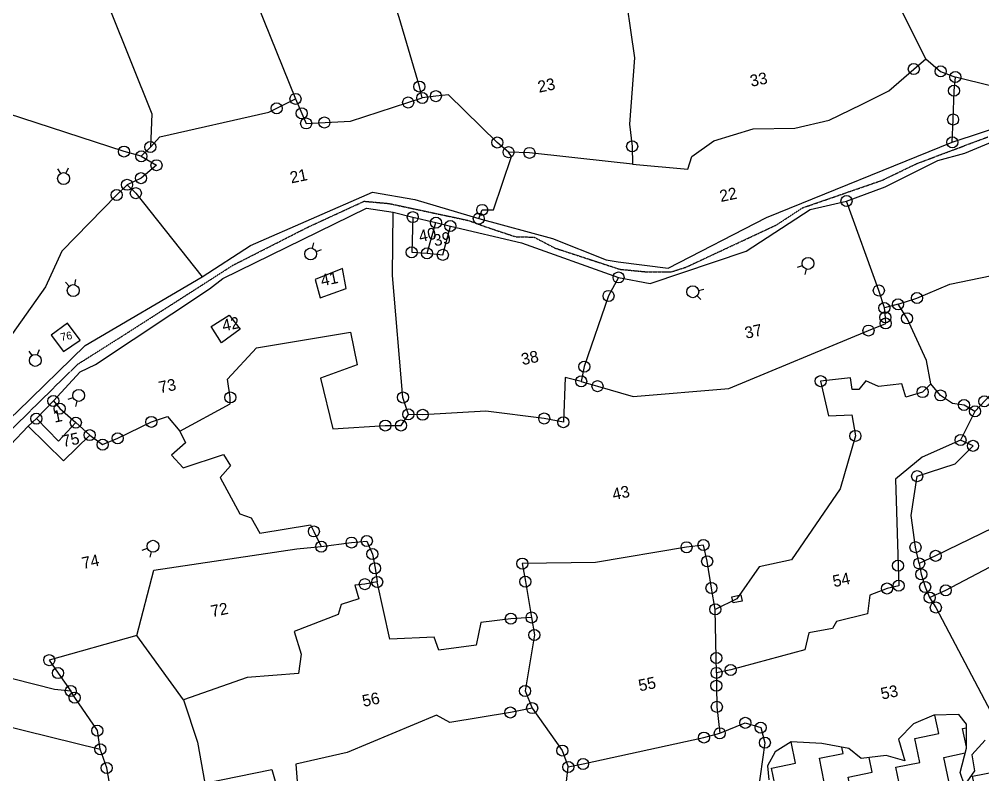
# Model space of a CAD drawing. Header units: metres. Extents: x 356839 to 359481, y 1740408 to 1742662.
# Drawn here: x 357849 to 358599, y 1741048 to 1741636 of the extents above; entities that cross this region are included whole.
import ezdxf

# ---------------------------------------------------------------- set-up
doc = ezdxf.new("R2010")
doc.units = ezdxf.units.M
doc.header["$MEASUREMENT"] = 0
doc.linetypes.add('DASHED', pattern=[0.75, 0.5, -0.25])
for name, color, linetype in [('OTHERS', 1, 'Continuous'), ('POLY_HATCH', 12, 'Continuous'), ('POLY_PARCEL', 6, 'Continuous'), ('POLY_ROAD', 30, 'Continuous'), ('SYM_STONE', 1, 'Continuous'), ('SYM_WELL', 1, 'Continuous'), ('TEXT_PARCEL', 7, 'Continuous')]:
    doc.layers.add(name, color=color, linetype=linetype)
doc.styles.add('TEXT_MAP', font='KRDEV050.TTF')

# ---------------------------------------------------------------- blocks, each defined once
blk = doc.blocks.new('MOTWELL')
at = {"layer": 'SYM_WELL'}
for points in [[(-1.73, -0.25), (-0.9, -0.13)], [(-0.79, -1.56), (-0.42, -0.81)]]:
    blk.add_lwpolyline(points, dxfattribs=at)
blk.add_circle((0, 0), 0.913, dxfattribs=at)
blk = doc.blocks.new('STONE')
blk.add_circle((0, 0), 0.851)
blk = doc.blocks.new('STONESQUARE')
blk.add_lwpolyline([(-0.7, 0.48), (0.7, 0.48), (0.7, -0.48), (-0.7, -0.48)], close=True)

msp = doc.modelspace()

# ---------------------------------------------------------------- hatches: boundary and pattern name
at = {"layer": 'POLY_HATCH'}
h = msp.add_hatch(dxfattribs=at)
h.set_pattern_fill('ZIGZAG', color=256, scale=151.92923, angle=11.73231, style=0)
h.set_pattern_definition([(11.7323, (357199.713, 1739807.193), (14.73274, 22.45605), [18.99115, -18.99115]), (101.7323, (357218.307, 1739811.055), (-22.45605, 14.73274), [18.99115, -18.99115])])
h.paths.add_polyline_path([(358532.92, 1740853.99), (358536.82, 1740863.37), (358553.66, 1740876.22), (358558.99, 1740888.06), (358557.24, 1740902.12), (358557.58, 1740917.39), (358552.13, 1740936.14), (358545.88, 1740960.57), (358543.76, 1740974.55), (358535.93, 1740985.64), (358530.55, 1740994.65), (358534.37, 1741004.41), (358542.39, 1741003.35), (358583.61, 1741011.52), (358621.13, 1741019.7), (358633.67, 1741026.98), (358650.93, 1741022.77), (358659.49, 1741019.09), (358665.7, 1741009.85), (358666.61, 1741001.71), (358670.02, 1740996.58), (358684.59, 1740992.2), (358705.12, 1740994.78), (358707.84, 1740991.06), (358694.89, 1740980.19), (358680.7, 1740973.34), (358679.48, 1740945.41), (358683.54, 1740933.39), (358686.24, 1740922.26), (358684.76, 1740899.35), (358690.45, 1740888.83), (358693.71, 1740873.14), (358697.43, 1740851.46), (358700.69, 1740835.77), (358707.65, 1740836.05), (358719.85, 1740837.41), (358724.47, 1740841.49), (358731.79, 1740843.79), (358764.74, 1740856.09), (358783.14, 1740866.2), (358794.72, 1740870.56), (358820.16, 1740873.89), (358844.26, 1740887.47), (358865.79, 1740883.37), (358882.52, 1740891.13), (358887.11, 1740899.1), (358900.32, 1740904.96), (358926.86, 1740907.36), (358940.1, 1740911.68), (358955.83, 1740922.35), (358975.03, 1740929.46), (359001.48, 1740929.88), (359025.14, 1740941.81), (359061.25, 1740952.04), (359084.35, 1740961.59), (359095.92, 1740962.37), (359080.52, 1740981.23), (359063.76, 1741000.25), (359053.53, 1740996.36), (359042.31, 1740988.74), (359037.97, 1740967.1), (359032.68, 1740971.29), (359011.31, 1741042.31), (359007.06, 1741043.63), (358986.91, 1741038.56), (358981.41, 1741024.63), (358987.71, 1741009.17), (358986.48, 1740991.7), (358983.93, 1740980.58), (358977.07, 1740979.6), (358966.78, 1740995.11), (358952.71, 1741018.22), (358919.86, 1741017.74), (358910.03, 1741005.55), (358910.79, 1740986.96), (358899.82, 1740980.27), (358882.99, 1741008.11), (358861.9, 1741005.49), (358845.49, 1740986.64), (358817.97, 1740993.72), (358801.19, 1740991.56), (358787.51, 1740982.98), (358780.11, 1740963.35), (358782.89, 1740954.22), (358792.14, 1740941.58), (358797.68, 1740925.53), (358792.63, 1740920.06), (358778.33, 1740927.24), (358756.67, 1740920.98), (358750.88, 1740923.31), (358754.72, 1740932.49), (358749.79, 1740945.58), (358731.82, 1740932.15), (358726.08, 1740940.66), (358708.69, 1740941.46), (358694.76, 1740944.74), (358701.24, 1740951.83), (358719.94, 1740957.48), (358728.97, 1740975.68), (358731.62, 1740984.17), (358744.29, 1740991.21), (358742.28, 1740998.49), (358730.65, 1741011.96), (358726.37, 1741017.69), (358708.83, 1741014.93), (358702.35, 1741020.65), (358699.93, 1741038.68), (358686.9, 1741047.57), (358677.74, 1741036.4), (358665.57, 1741041.82), (358678.94, 1741058.27), (358677.54, 1741075.63), (358669.33, 1741085.4), (358647.3, 1741083.03), (358634.8, 1741075.14), (358627.9, 1741067.97), (358607.75, 1741075.7), (358600.89, 1741074.71), (358590.45, 1741063.28), (358592.58, 1741050.92), (358584.77, 1741039.6), (358581.39, 1741049.48), (358586.26, 1741068.59), (358586.38, 1741087.14), (358580.39, 1741094.72), (358560.83, 1741094.3), (358545.02, 1741087.49), (358533.41, 1741075.37), (358538.19, 1741058.71), (358523.66, 1741062.76), (358504.25, 1741060.49), (358494.7, 1741068.21), (358473.56, 1741072.21), (358449.89, 1741073.47), (358437.39, 1741065.58), (358431.28, 1741054.6), (358432.5, 1741043.75), (358416.83, 1741040.5), (358384.05, 1741034.58), (358370.82, 1741023.88), (358364.01, 1741003.5), (358368.22, 1740980.75), (358398.48, 1740958.35), (358416.25, 1740964.25), (358430.02, 1740959.61), (358459.11, 1740952.25), (358482.4, 1740957.09), (358484.57, 1740938.12), (358499.75, 1740913.92), (358513.93, 1740911.57), (358513.16, 1740900.38), (358508.36, 1740895.85), (358483.59, 1740908.8), (358467.41, 1740918.67), (358451.71, 1740919.83), (358439.58, 1740908.04), (358418.92, 1740903.31), (358407.04, 1740881.87), (358413.59, 1740858.49), (358436.48, 1740871.62), (358447.59, 1740871.28), (358421.03, 1740850.32), (358413.5, 1740835.52), (358422.86, 1740820.26), (358410.51, 1740803.13), (358401.33, 1740794.17), (358393.92, 1740787.33), (358384.91, 1740790.31), (358368.61, 1740780.32), (358383.95, 1740769.43), (358397.21, 1740754.08), (358398.31, 1740747.62), (358408.04, 1740738.33), (358417.73, 1740734.89), (358427.07, 1740727.48), (358430.96, 1740718.15), (358437.82, 1740711.39), (358446.37, 1740709.66), (358460.35, 1740725.03), (358468.68, 1740722.48), (358481.02, 1740757), (358489.23, 1740771.96), (358496.45, 1740778.52), (358498.77, 1740789.21), (358524.8, 1740827.35), (358526.75, 1740836.72)])

# ---------------------------------------------------------------- linework, layer by layer
at = {"layer": 'OTHERS', "linetype": 'DASHED', "ltscale": 0.5}
msp.add_lwpolyline([(357827.83, 1741301.94), (357894.22, 1741367.48), (357929.33, 1741389.62), (358015.11, 1741444.59), (358073.68, 1741474.39), (358117.32, 1741494.49), (358136.56, 1741492.75), (358198.46, 1741479.55), (358212.54, 1741474.38), (358235.31, 1741466.82), (358249.64, 1741466.54), (358265.83, 1741458.04), (358316.55, 1741441.46), (358337.85, 1741439.45), (358356.5, 1741439.5), (358368.03, 1741443.17), (358438.3, 1741476.02), (358458.65, 1741489.35), (358520.68, 1741510.83), (358547.66, 1741523.84), (358603.12, 1741544.68)], dxfattribs=at)
at = {"layer": 'POLY_HATCH'}
msp.add_lwpolyline([(358600.89, 1741074.71), (358590.45, 1741063.28), (358592.58, 1741050.92), (358584.77, 1741039.6), (358581.39, 1741049.48), (358586.26, 1741068.59), (358586.38, 1741087.14), (358580.39, 1741094.72), (358560.83, 1741094.3), (358545.02, 1741087.49), (358533.41, 1741075.37), (358538.19, 1741058.71), (358523.66, 1741062.76), (358504.25, 1741060.49), (358494.7, 1741068.21), (358473.56, 1741072.21), (358449.89, 1741073.47), (358437.39, 1741065.58), (358431.28, 1741054.6), (358432.5, 1741043.75)], dxfattribs=at)
at = {"layer": 'POLY_PARCEL'}
for points in [[(357985.13, 1741769.8), (358063.91, 1741574.22)], [(357892.77, 1741733.57), (357894.3, 1741722.74), (357895.43, 1741689.54), (357919.37, 1741643.99), (357952.1, 1741562.69), (357950.94, 1741536.73)], [(358162.55, 1741574.92), (358160.35, 1741583.81), (358144.52, 1741637.49), (358142.37, 1741644.6), (358149.17, 1741644.57), (358190.61, 1741647.79), (358202.57, 1741647.39), (358253.82, 1741663.07), (358268.14, 1741661.73), (358306.74, 1741676.54)], [(358317.22, 1741678.4), (358318.74, 1741669.36), (358327.85, 1741606.31), (358323.87, 1741554.42), (358326, 1741537.24), (358326.38, 1741523.3)], [(358554.76, 1741605.51), (358523.45, 1741667.85)], [(358688.93, 1741627.28), (358672.53, 1741619.56), (358661.13, 1741629.42), (358649.66, 1741618.77), (358633.65, 1741616.16), (358606.1, 1741584.19), (358577.64, 1741591.23)], [(358326.38, 1741523.3), (358369.4, 1741519.4), (358372.37, 1741529.37), (358389.63, 1741541.58), (358420.11, 1741550.79), (358452.72, 1741551.45), (358479.31, 1741557.72), (358504.52, 1741569.79), (358525.78, 1741580.43), (358545.28, 1741597.43), (358554.76, 1741605.51)], [(358554.76, 1741605.51), (358566.17, 1741595.65), (358577.64, 1741591.23)], [(358575.24, 1741540.39), (358575.88, 1741558.14), (358576.61, 1741580.59), (358577.64, 1741591.23)], [(358063.91, 1741574.22), (358072.2, 1741555.08), (358106.74, 1741556.86), (358162.55, 1741574.92)], [(358229.76, 1741532.72), (358221, 1741540.25), (358183.07, 1741577.32), (358173.19, 1741576.34), (358162.55, 1741574.92)], [(357943.81, 1741529.49), (357930.44, 1741533.19), (357839.69, 1741562.89), (357828.76, 1741567.61)], [(357950.94, 1741536.73), (357958.28, 1741544.72), (358043.04, 1741563.77), (358063.91, 1741574.22)], [(357950.94, 1741536.73), (357943.81, 1741529.49)], [(358206.59, 1741480.99), (358209.27, 1741487.76), (358217.98, 1741487.77), (358232.04, 1741529.25), (358229.76, 1741532.72)], [(358326.38, 1741523.3), (358309.78, 1741525.24), (358246.08, 1741532.15), (358229.76, 1741532.72)], [(357943.81, 1741529.49), (357955.67, 1741522.56), (357943.65, 1741512.47), (357932.78, 1741507.32)], [(357932.78, 1741507.32), (357924.68, 1741499.35), (357881.85, 1741455.68), (357869.2, 1741427.75), (357831.36, 1741374.69), (357821.87, 1741380.31), (357800.33, 1741354.46), (357780.76, 1741361.6), (357763.87, 1741352.31), (357752.54, 1741342.37), (357741, 1741343.95), (357718.22, 1741369.95), (357701.82, 1741370.42)], [(357932.78, 1741507.32), (357939.57, 1741500.78), (357991.17, 1741435.57)], [(358522.39, 1741411.36), (358518.06, 1741424.97), (358492.9, 1741494.67)], [(358532.98, 1741414.25), (358547.76, 1741419.07), (358573.31, 1741429.88), (358677.6, 1741451.38), (358718.08, 1741439.77), (358746.23, 1741496.52)], [(358151.8, 1741328.51), (358147.57, 1741341.64), (358139.39, 1741436.57), (358139.9, 1741485.95)], [(358155.21, 1741482.13), (358154.4, 1741454.7), (358166.33, 1741453.92)], [(358166.33, 1741453.92), (358173.22, 1741477.86)], [(358166.33, 1741453.92), (358178.6, 1741452.72), (358184.45, 1741475.19)], [(358079.17, 1741433.57), (358083.17, 1741419.14), (358103.4, 1741426.59), (358100.45, 1741441.99), (358079.17, 1741433.57)], [(358315.4, 1741435.12), (358307.62, 1741420.75), (358288.72, 1741365.67), (358286.35, 1741354.17)], [(358286.35, 1741354.17), (358299.02, 1741350.44), (358326.73, 1741342.44), (358401.31, 1741348.67), (358510.01, 1741393.78), (358523.39, 1741399.31), (358523.16, 1741404.01), (358522.39, 1741411.36)], [(358532.98, 1741414.25), (358522.39, 1741411.36)], [(358558.43, 1741352.14), (358555.08, 1741370.56), (358540.04, 1741403.21), (358532.98, 1741414.25)], [(357998.15, 1741397), (358012.37, 1741405.71), (358020.86, 1741394.96), (358006.32, 1741384.19), (357998.15, 1741397)], [(357873.8, 1741390.27), (357883.34, 1741377.43), (357896.35, 1741386.27), (357886.38, 1741399.39), (357873.8, 1741390.27)], [(357973.74, 1741315.43), (358012.96, 1741336.6), (358013.16, 1741341.65), (358010.94, 1741355.95), (358033.65, 1741380.42), (358106.66, 1741392.61), (358111.94, 1741367.19), (358083.31, 1741356.74), (358092.88, 1741317.3), (358133.83, 1741319.78), (358146.09, 1741319.82), (358151.8, 1741328.51)], [(358716.34, 1741331.3), (358704.47, 1741357.2), (358689.14, 1741382.78), (358682.44, 1741390.89), (358621.83, 1741361.55), (358592.91, 1741330.78)], [(358286.35, 1741354.17), (358273.97, 1741357.1), (358272.42, 1741322.38), (358257.54, 1741325.29), (358212.01, 1741331.09), (358162.91, 1741328.16), (358151.8, 1741328.51)], [(358558.43, 1741352.14), (358552.1, 1741345.83), (358539.14, 1741341.89), (358535.99, 1741352.25), (358517.88, 1741350.23), (358507.94, 1741354.67), (358502.36, 1741347.76), (358497.36, 1741347.73), (358495.95, 1741356.94), (358472.7, 1741354.36), (358478.8, 1741327.36), (358496.93, 1741328.12), (358499.83, 1741311.72), (358488.02, 1741270.61), (358450.13, 1741215.09), (358424.97, 1741209.62), (358407.6, 1741184.75), (358390.68, 1741176.6)], [(358592.91, 1741330.78), (358584.37, 1741335.76), (358575.37, 1741336.9), (358566.04, 1741343.21), (358558.43, 1741352.14)], [(358557.58, 1741185.79), (358570.18, 1741191.47), (358850.85, 1741339.24), (358861.38, 1741347.45)], [(357875.36, 1741338.91), (357880.35, 1741332.95), (357892.88, 1741322.04)], [(358716.34, 1741331.3), (358708.86, 1741324.6), (358624.66, 1741248.75), (358562.27, 1741218.28), (358549.48, 1741212.37)], [(358592.91, 1741330.78), (358581.67, 1741308.47)], [(357862.19, 1741325.17), (357879.38, 1741307.48), (357892.88, 1741322.04)], [(357892.88, 1741322.04), (357903.68, 1741312.33)], [(357903.68, 1741312.33), (357913.73, 1741304.92), (357925.48, 1741309.86), (357951.72, 1741322.62), (357964.14, 1741326.7), (357973.74, 1741315.43)], [(357855.65, 1741319.23), (357883.3, 1741292.34), (357903.68, 1741312.33)], [(357973.74, 1741315.43), (357978.38, 1741306.39), (357967.35, 1741296.74), (357976.52, 1741286.84), (358007.88, 1741297.35), (358013.24, 1741288.46), (358005.13, 1741279.27), (358020.52, 1741250.95), (358029.44, 1741247.8), (358036.14, 1741236.07), (358075.61, 1741242.52), (358078.2, 1741237.3), (358083.91, 1741225.48)], [(358581.67, 1741308.47), (358551.91, 1741295.03), (358530.93, 1741277.92), (358533.03, 1741210.65), (358533.53, 1741195), (358524.46, 1741192.86), (358511.04, 1741187.58), (358509.26, 1741173.2), (358485.16, 1741167.09), (358482.02, 1741161.68), (358463.44, 1741158.32), (358460.46, 1741144.95), (358402.75, 1741129.41), (358391.71, 1741127.12)], [(358549.48, 1741212.37), (358546.6, 1741225.03), (358543.25, 1741249.6), (358547.88, 1741280.33), (358577.52, 1741289.84), (358591.37, 1741303.98), (358581.67, 1741308.47)], [(358083.91, 1741225.48), (358107.54, 1741228.64), (358119.41, 1741229.81), (358123.76, 1741219.71), (358125.81, 1741208.63), (358127.52, 1741197.98)], [(357940.46, 1741156.22), (357953.66, 1741207.06), (358064.93, 1741223.76), (358083.91, 1741225.48)], [(358390.68, 1741176.6), (358387.73, 1741193.24), (358384.4, 1741214.06), (358381.52, 1741226.72), (358368.36, 1741224.99), (358297.37, 1741213.08), (358240.45, 1741212.27), (358242.87, 1741198.19), (358247.68, 1741170.24)], [(358549.48, 1741212.37), (358551.06, 1741203.94), (358554.11, 1741194.07), (358557.58, 1741185.79)], [(358127.52, 1741197.98), (358117.87, 1741196.23), (358110.04, 1741195.35), (358113.14, 1741184.82), (358099.52, 1741180.49), (358097.17, 1741172.5), (358062.84, 1741159.37), (358068.26, 1741141.73), (358066.16, 1741126.54), (358026.36, 1741123.53), (357976.63, 1741106.2)], [(358247.68, 1741170.24), (358231.54, 1741169.35), (358208.07, 1741166.28), (358204.53, 1741148.64), (358175.47, 1741144.76), (358171.94, 1741154.82), (358137.32, 1741153.38), (358127.52, 1741197.98)], [(358557.58, 1741185.79), (358562.44, 1741178.04), (358605.13, 1741096.88)], [(358247.68, 1741170.24), (358249.86, 1741156.64), (358242.65, 1741113.03), (358248.18, 1741099.67)], [(358391.71, 1741127.12), (358391.53, 1741138.75), (358390.68, 1741176.6)], [(357940.46, 1741156.22), (357872.16, 1741137.05), (357879.01, 1741126.96), (357888.95, 1741113)], [(357976.63, 1741106.2), (357940.46, 1741156.22)], [(357888.95, 1741113), (357876.2, 1741114.11), (357795.25, 1741134.63), (357796.63, 1741143.67)], [(357663.72, 1741128.17), (357677, 1741125.67), (357911.9, 1741067.62)], [(358391.71, 1741127.12), (358391.54, 1741117.08), (358391.95, 1741100.66), (358394.21, 1741080.11)], [(357911.9, 1741067.62), (357909.63, 1741082.16), (357892.01, 1741107.88), (357888.95, 1741113)], [(357976.63, 1741106.2), (357987.7, 1741073.1), (357993.31, 1741041.25), (358045.54, 1741051.76), (358055.54, 1741016.49), (358043.51, 1741013.32), (358045.08, 1741004.47)], [(358248.18, 1741099.67), (358231.17, 1741096.26), (358184.08, 1741088.49), (358173.66, 1741094.08), (358104.19, 1741065.15), (358064.25, 1741056.1), (358067.6, 1741012.27), (358045.08, 1741004.47)], [(358248.18, 1741099.67), (358271.62, 1741066.64), (358276.29, 1741053.82)], [(358394.21, 1741080.11), (358414.06, 1741088.24), (358426.1, 1741084.49), (358429.34, 1741072.72), (358423.9, 1741033.82), (358432.25, 1741012.89), (358444.2, 1741010.45), (358549.12, 1740998.5)], [(358276.29, 1741053.82), (358287.82, 1741056.21), (358381.87, 1741076.75), (358394.21, 1741080.11)], [(357924.51, 1740964.26), (357923.01, 1740971.45), (357925.06, 1741006.72), (357916.94, 1741053.06), (357911.9, 1741067.62)], [(358259.8, 1740856.32), (358259.49, 1740918.88), (358263.83, 1740949.96), (358269.31, 1740990.94), (358274.89, 1741042.52), (358276.29, 1741053.82)]]:
    msp.add_lwpolyline(points, dxfattribs=at)
at = {"layer": 'POLY_ROAD'}
for points in [[(357546.19, 1741167.66), (357662.67, 1741210.93), (357726.85, 1741251.95), (357796.86, 1741283.18), (357847.45, 1741330.72), (357900.26, 1741382.07), (357991.17, 1741435.57), (358028.94, 1741459.95), (358123.85, 1741501.56), (358156.72, 1741495.8), (358206.59, 1741480.99), (358263.91, 1741465.43), (358305.84, 1741448.97), (358315.18, 1741447.31), (358354.11, 1741442.4), (358430.65, 1741481.77), (358575.24, 1741540.39), (358621.71, 1741555.79), (358729.71, 1741635.39)], [(357828.02, 1741290.09), (357855.65, 1741319.23), (357862.19, 1741325.17), (357875.36, 1741338.91), (357896.28, 1741361.58), (357908.12, 1741367.29), (357996.91, 1741426.36), (358007.28, 1741434.27), (358119.2, 1741489.16), (358139.9, 1741485.95), (358155.21, 1741482.13), (358173.22, 1741477.86), (358184.45, 1741475.19), (358239.87, 1741462.07), (358315.4, 1741435.12), (358339.9, 1741430.39), (358414.68, 1741455.52), (358464.52, 1741488.13), (358492.9, 1741494.67), (358523, 1741505.58), (358564.06, 1741526.12), (358584.88, 1741531.94), (358633.45, 1741552.06)]]:
    msp.add_lwpolyline(points, dxfattribs=at)

# ---------------------------------------------------------------- block references
at = {"layer": 'SYM_STONE', "xscale": 5.064307661898968, "yscale": 5.064307661898968, "zscale": 5.064307661898968, "rotation": 11.73231113844119}
for name, p in [('STONE', (358545.28, 1741597.43)), ('STONE', (358566.17, 1741595.65)), ('STONE', (358577.64, 1741591.23)), ('STONE', (358160.35, 1741583.81)), ('STONE', (358576.61, 1741580.59)), ('STONE', (358063.91, 1741574.22)), ('STONE', (358151.64, 1741571.39)), ('STONE', (358162.55, 1741574.92)), ('STONE', (358173.19, 1741576.34)), ('STONE', (358049.19, 1741566.85)), ('STONE', (358068.77, 1741562.99)), ('STONE', (358072.2, 1741555.08)), ('STONE', (358086.42, 1741555.82)), ('STONE', (358575.88, 1741558.14)), ('STONE', (358221, 1741540.25)), ('STONE', (358575.24, 1741540.39)), ('STONE', (357930.44, 1741533.19)), ('STONE', (357950.94, 1741536.73)), ('STONE', (358229.76, 1741532.72)), ('STONE', (358246.08, 1741532.15)), ('STONE', (358326, 1741537.24)), ('STONE', (357943.81, 1741529.49)), ('STONE', (357955.67, 1741522.56)), ('STONE', (357943.65, 1741512.47)), ('STONE', (357932.78, 1741507.32)), ('STONE', (357924.68, 1741499.35)), ('STONE', (357939.57, 1741500.78)), ('STONE', (358492.9, 1741494.67)), ('STONE', (358209.27, 1741487.76)), ('STONE', (358155.21, 1741482.13)), ('STONE', (358206.59, 1741480.99)), ('STONE', (358173.22, 1741477.86)), ('STONE', (358184.45, 1741475.19)), ('STONE', (358154.4, 1741454.7)), ('STONE', (358166.33, 1741453.92)), ('STONE', (358178.6, 1741452.72)), ('STONE', (358315.4, 1741435.12)), ('STONE', (358307.62, 1741420.75)), ('STONE', (358518.06, 1741424.97)), ('STONE', (358532.98, 1741414.25)), ('STONE', (358547.76, 1741419.07)), ('STONE', (358522.39, 1741411.36)), ('STONE', (358523.16, 1741404.01)), ('STONE', (358523.39, 1741399.31)), ('STONE', (358540.04, 1741403.21)), ('STONE', (358510.01, 1741393.78)), ('STONE', (358288.72, 1741365.67)), ('STONE', (358286.35, 1741354.17)), ('STONE', (358472.7, 1741354.36)), ('STONE', (358299.02, 1741350.44)), ('STONE', (358552.1, 1741345.83)), ('STONE', (357875.36, 1741338.91)), ('STONE', (358013.16, 1741341.65)), ('STONE', (358147.57, 1741341.64)), ('STONE', (358566.04, 1741343.21)), ('STONE', (358600.24, 1741338.58)), ('STONE', (357880.35, 1741332.95)), ('STONE', (358584.37, 1741335.76)), ('STONE', (358592.91, 1741330.78)), ('STONE', (357862.19, 1741325.17)), ('STONE', (357951.72, 1741322.62)), ('STONE', (358151.8, 1741328.51)), ('STONE', (358162.91, 1741328.16)), ('STONE', (358257.54, 1741325.29)), ('STONE', (358272.42, 1741322.38)), ('STONE', (357892.88, 1741322.04)), ('STONE', (358133.83, 1741319.78)), ('STONE', (358146.09, 1741319.82)), ('STONE', (357903.68, 1741312.33)), ('STONE', (357925.48, 1741309.86)), ('STONE', (358499.83, 1741311.72)), ('STONE', (358581.67, 1741308.47)), ('STONE', (357913.73, 1741304.92)), ('STONE', (358591.37, 1741303.98)), ('STONE', (358547.88, 1741280.33)), ('STONE', (358078.2, 1741237.3)), ('STONE', (358083.91, 1741225.48)), ('STONE', (358107.54, 1741228.64)), ('STONE', (358119.41, 1741229.81)), ('STONE', (358368.36, 1741224.99)), ('STONE', (358381.52, 1741226.72)), ('STONE', (358546.6, 1741225.03)), ('STONE', (358123.76, 1741219.71)), ('STONE', (358562.27, 1741218.28)), ('STONE', (358240.45, 1741212.27)), ('STONE', (358384.4, 1741214.06)), ('STONE', (358533.03, 1741210.65)), ('STONE', (358549.48, 1741212.37)), ('STONE', (358125.81, 1741208.63)), ('STONE', (358551.06, 1741203.94)), ('STONE', (358117.87, 1741196.23)), ('STONE', (358127.52, 1741197.98)), ('STONE', (358242.87, 1741198.19)), ('STONE', (358533.53, 1741195)), ('STONE', (358387.73, 1741193.24)), ('STONE', (358524.46, 1741192.86)), ('STONE', (358554.11, 1741194.07)), ('STONE', (358570.18, 1741191.47)), ('STONESQUARE', (358407.6, 1741184.75)), ('STONE', (358557.58, 1741185.79)), ('STONE', (358390.68, 1741176.6)), ('STONE', (358562.44, 1741178.04)), ('STONE', (358231.54, 1741169.35)), ('STONE', (358247.68, 1741170.24)), ('STONE', (358249.86, 1741156.64)), ('STONE', (357872.16, 1741137.05)), ('STONE', (358391.53, 1741138.75)), ('STONE', (358391.71, 1741127.12)), ('STONE', (358402.75, 1741129.41)), ('STONE', (357879.01, 1741126.96)), ('STONE', (357888.95, 1741113)), ('STONE', (358242.65, 1741113.03)), ('STONE', (358391.54, 1741117.08)), ('STONE', (357892.01, 1741107.88)), ('STONE', (358248.18, 1741099.67)), ('STONE', (358391.95, 1741100.66)), ('STONE', (358231.17, 1741096.26)), ('STONE', (357909.63, 1741082.16)), ('STONE', (358414.06, 1741088.24)), ('STONE', (358426.1, 1741084.49)), ('STONE', (358381.87, 1741076.75)), ('STONE', (358394.21, 1741080.11)), ('STONE', (357911.9, 1741067.62)), ('STONE', (358429.34, 1741072.72)), ('STONE', (358271.62, 1741066.64)), ('STONE', (357916.94, 1741053.06)), ('STONE', (358276.29, 1741053.82)), ('STONE', (358287.82, 1741056.21))]:
    msp.add_blockref(name, p, dxfattribs=at)
at = {"layer": 'SYM_WELL'}
for p, xscale, yscale, zscale, rotation in [((357883.32, 1741512.13), 5.064307661898967, 5.064307661898967, 5.064307661898967, 238.3767524228874), ((358075.72, 1741453.45), 5.064307661898968, 5.064307661898968, 5.064307661898968, 193.2383454133225), ((358462.94, 1741446.07), 5.064307661898968, 5.064307661898968, 5.064307661898968, 11.73231113844119), ((357890.86, 1741424.91), 5.064307661898969, 5.064307661898969, 5.064307661898969, 249.8090622515683), ((358373.21, 1741424), 5.064307661898968, 5.064307661898968, 5.064307661898968, 127.6600043364369), ((357861.31, 1741370.48), 5.064307661898968, 5.064307661898968, 5.064307661898968, 242.0683345014177), ((357895.1, 1741343.25), 5.064307661898968, 5.064307661898968, 5.064307661898968, 11.73231113844119), ((357952.96, 1741225.8), 5.064307661898968, 5.064307661898968, 5.064307661898968, 11.73231113844119)]:
    msp.add_blockref('MOTWELL', p, dxfattribs=dict(at, xscale=xscale, yscale=yscale, zscale=zscale, rotation=rotation))

# ---------------------------------------------------------------- texts
at = {"layer": 'TEXT_PARCEL', "style": 'TEXT_MAP'}
for s, height, p in [('23', 9.116, (358253.5, 1741578.99)), ('33', 9.116, (358418.74, 1741583.56)), ('21', 9.116, (358060.59, 1741508.33)), ('22', 9.116, (358395.07, 1741493.86)), ('40', 9.116, (358160.9, 1741462.6)), ('39', 9.116, (358172.27, 1741459.27)), ('41', 9.116, (358084.49, 1741428.21)), ('42', 9.116, (358007.77, 1741393.07)), ('37', 9.116, (358414.64, 1741387.34)), ('76', 6.077, (357881.64, 1741385.5)), ('38', 9.116, (358240.61, 1741366.76)), ('73', 9.116, (357958.39, 1741344.88)), ('1', 9.12, (357876.34, 1741321.98)), ('75', 9.116, (357883.08, 1741302.92)), ('43', 9.116, (358311.52, 1741261.62)), ('74', 9.116, (357898.53, 1741207.96)), ('54', 9.116, (358483.09, 1741193.84)), ('72', 9.116, (357998.88, 1741170.47)), ('55', 9.116, (358331.92, 1741112.65)), ('53', 9.116, (358520.5, 1741106.28)), ('56', 9.116, (358116.87, 1741100.63))]:
    msp.add_text(s, height=height, rotation=11.73231, dxfattribs=at).set_placement(p)

doc.saveas('drawing.dxf')
